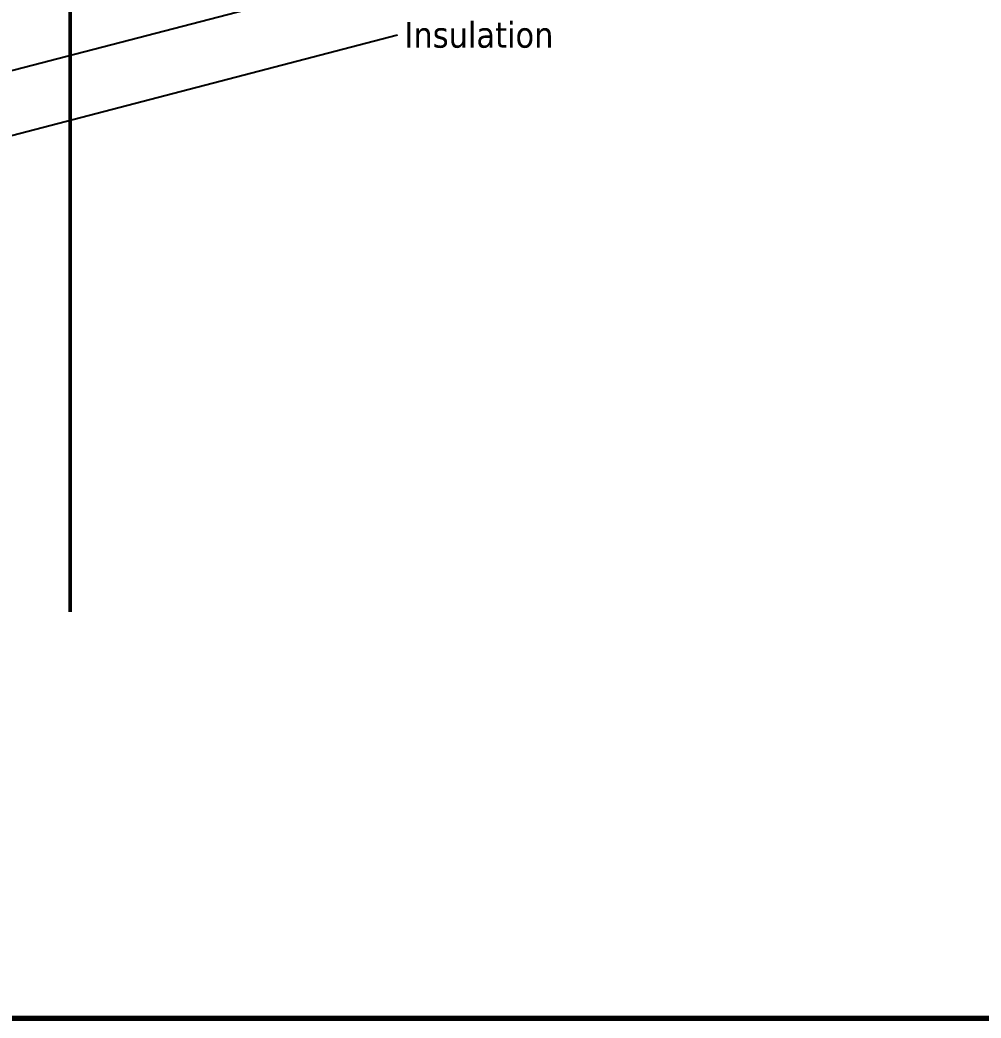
# Model space of a CAD drawing. Header units: inches. Extents: x 0.6 to 33.4, y 0.6 to 21.4.
# Drawn here: x 9.53 to 18.46, y 0.6 to 9.87 of the extents above; entities that cross this region are included whole.
import ezdxf

# ---------------------------------------------------------------- set-up
doc = ezdxf.new("R2010")
doc.units = ezdxf.units.IN
doc.header["$LTSCALE"] = 2
doc.header["$MEASUREMENT"] = 0
for name, color, linetype, lineweight in [('Border (ANSI)', 7, 'Continuous', 70), ('Symbol (ANSI)', 7, 'Continuous', 25), ('Visible (ANSI)', 7, 'Continuous', 50)]:
    doc.layers.add(name, color=color, linetype=linetype, lineweight=lineweight)
doc.styles.add('Note Text (ANSI)', font='tahoma.ttf')
doc.dimstyles.new('Default (ANSI)$7', dxfattribs={"dimscale": 2, "dimtxt": 0.12, "dimasz": 0.098425, "dimexe": 0.125, "dimexo": 0.0625, "dimgap": 0.031496, "dimtad": 0, "dimtih": 1, "dimtoh": 1, "dimrnd": 1e-08, "dimzin": 4, "dimdsep": 46, "dimtxsty": 'Note Text (ANSI)', "dimcen": 0.09, "dimdle": 0.393701, "dimclrd": 256, "dimclre": 256, "dimclrt": 256, "dimadec": 0, "dimazin": 1, "dimtfac": 1, "dimtofl": 0, "dimtmove": 0, "dimatfit": 3, "dimfxl": 0, "dimtolj": 1, "dimtzin": 4, "dimlwd": -1, "dimlwe": -1, "dimarcsym": 0})

# ---------------------------------------------------------------- blocks, each defined once
blk = doc.blocks.new('Borders ATAS A Border')
at = {"layer": 'Border (ANSI)'}
blk.add_line((0.3, 0.3), (16.7, 0.3), dxfattribs=at)

msp = doc.modelspace()

# ---------------------------------------------------------------- linework, layer by layer
at = {"layer": 'Visible (ANSI)', "color": 5, "true_color": 0x0000ff}
msp.add_line((9.99595, 4.37548), (9.99595, 14.99276), dxfattribs=at)

# ---------------------------------------------------------------- block references
at = {"xscale": 2, "yscale": 2, "zscale": 2}
msp.add_blockref('Borders ATAS A Border', (0, 0), dxfattribs=at)

# ---------------------------------------------------------------- texts
at = {"layer": 'Symbol (ANSI)', "insert": (13.09978, 9.85725), "char_height": 0.24, "width": 1.4361102, "attachment_point": 1, "style": 'Note Text (ANSI)'}
msp.add_mtext('{Insulation}', dxfattribs=at)

# ---------------------------------------------------------------- leaders
at = {"layer": 'Symbol (ANSI)', "annotation_type": 0, "has_hookline": 1, "hookline_direction": 0}
for points, text_width in [([(8.92895, 9.27159), (13.08969, 10.35059)], 2.86872), ([(8.0682, 8.44179), (13.03679, 9.73725)], 1.40083)]:
    msp.add_leader(points, dimstyle='Default (ANSI)$7', override={"dimtad": 0}, dxfattribs=dict(at, text_width=text_width))

doc.saveas('drawing.dxf')
